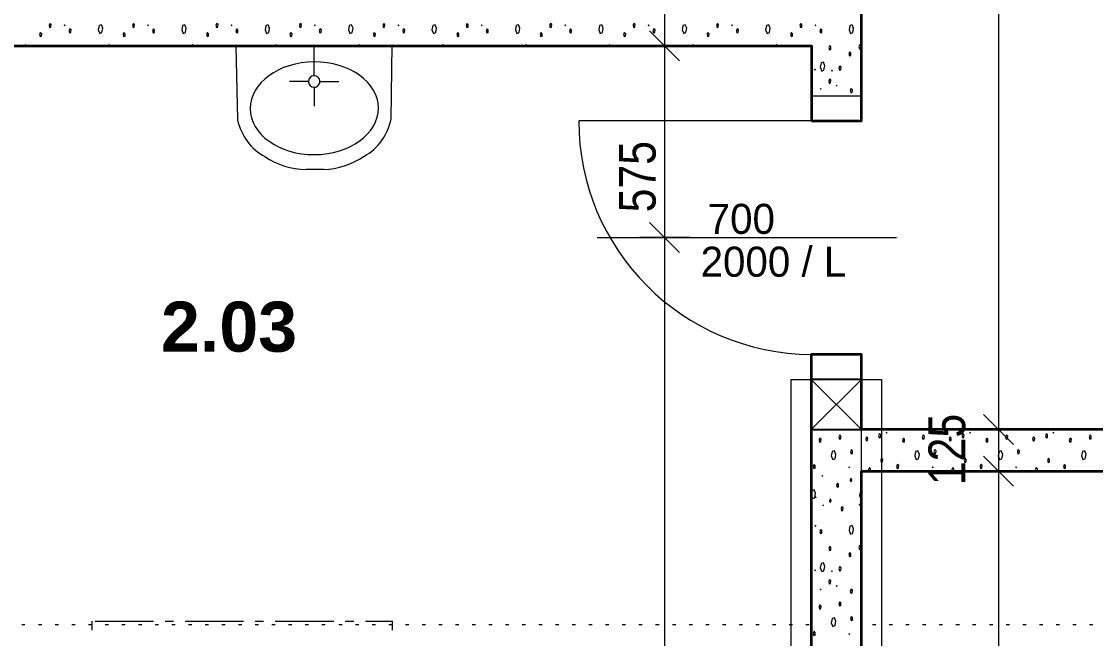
# Model space of a CAD drawing. Header units: millimetres. Extents: x 214.1 to 310.4, y 372.3 to 401.
# Drawn here: x 251.109 to 253.643, y 394.631 to 396.086 of the extents above; entities that cross this region are included whole.
import ezdxf

# ---------------------------------------------------------------- set-up
doc = ezdxf.new("R2010")
doc.units = ezdxf.units.MM
for name, color, linetype in [('PDF1_Dvere', 7, 'Continuous'), ('PDF1_KLESTINY', 7, 'Continuous'), ('PDF1_Konstrukce_nad', 7, 'Continuous'), ('PDF1_Kóty 1$100', 7, 'Continuous'), ('PDF1_Obecne06_TLUSTA', 7, 'Continuous'), ('PDF1_OKNA', 7, 'Continuous'), ('PDF1_Sanita', 7, 'Continuous'), ('PDF1_Sloupky', 7, 'Continuous'), ('PDF1_Text_CISLA_MISTNOSTI', 7, 'Continuous'), ('PDF1_Šrafy', 7, 'Continuous')]:
    doc.layers.add(name, color=color, linetype=linetype)
doc.styles.add('PDF Arial', font='')
doc.styles.add('PDF Arial Bold', font='')
doc.styles.get('PDF Arial').set_extended_font_data('Arial')
doc.styles.get('PDF Arial Bold').set_extended_font_data('Arial', bold=True)

msp = doc.modelspace()

# ---------------------------------------------------------------- linework, layer by layer
at = {"layer": 'PDF1_Dvere', "lineweight": 13}
for points in [[(252.9727, 395.9111), (253.0908, 395.9111)], [(253.0908, 395.8521), (252.4239, 395.8521)], [(252.4677, 395.5765), (252.4677, 395.5765), (253.1736, 395.5765)], [(252.9727, 395.3009), (253.0908, 395.3009)]]:
    msp.add_lwpolyline(points, dxfattribs=at)
msp.add_arc((252.9751, 395.8521), 0.5512, 180, 269.7491, dxfattribs=at)
at = {"layer": 'PDF1_KLESTINY', "lineweight": 13}
for points in [[(252.9255, 393.5297), (252.9255, 395.2418), (252.9727, 395.2418), (252.9727, 393.5297)], [(253.0908, 393.5297), (253.0908, 395.2418), (253.1381, 395.2418), (253.1381, 393.5297)]]:
    msp.add_lwpolyline(points, dxfattribs=at)
at = {"layer": 'PDF1_Konstrukce_nad', "lineweight": 13}
for points in [[(251.1094, 394.6636), (251.1172, 394.6636)], [(251.1487, 394.6636), (251.1566, 394.6636)], [(251.1881, 394.6636), (251.196, 394.6636)], [(251.2275, 394.6636), (251.2353, 394.6636)], [(251.2668, 394.6636), (251.2747, 394.6636)], [(251.3062, 394.6636), (251.3141, 394.6636)], [(251.3456, 394.6636), (251.3534, 394.6636)], [(251.3849, 394.6636), (251.3928, 394.6636)], [(251.4243, 394.6636), (251.4322, 394.6636)], [(251.4637, 394.6636), (251.4716, 394.6636)], [(251.5031, 394.6636), (251.5109, 394.6636)], [(251.5424, 394.6636), (251.5503, 394.6636)], [(251.5818, 394.6636), (251.5897, 394.6636)], [(251.6212, 394.6636), (251.629, 394.6636)], [(251.6605, 394.6636), (251.6684, 394.6636)], [(251.6999, 394.6636), (251.7078, 394.6636)], [(251.7393, 394.6636), (251.7471, 394.6636)], [(251.7786, 394.6636), (251.7865, 394.6636)], [(251.818, 394.6636), (251.8259, 394.6636)], [(251.8574, 394.6636), (251.8653, 394.6636)], [(251.8968, 394.6636), (251.9046, 394.6636)], [(251.9361, 394.6636), (251.944, 394.6636)], [(251.9755, 394.6636), (251.9834, 394.6636)], [(252.0149, 394.6636), (252.0227, 394.6636)], [(252.0542, 394.6636), (252.0621, 394.6636)], [(252.0936, 394.6636), (252.1015, 394.6636)], [(252.133, 394.6636), (252.1408, 394.6636)], [(252.1723, 394.6636), (252.1802, 394.6636)], [(252.2117, 394.6636), (252.2196, 394.6636)], [(252.2511, 394.6636), (252.259, 394.6636)], [(252.2905, 394.6636), (252.2983, 394.6636)], [(252.3298, 394.6636), (252.3377, 394.6636)], [(252.3692, 394.6636), (252.3771, 394.6636)], [(252.4086, 394.6636), (252.4164, 394.6636)], [(252.4479, 394.6636), (252.4558, 394.6636)], [(252.4873, 394.6636), (252.4952, 394.6636)], [(252.5267, 394.6636), (252.5346, 394.6636)], [(252.566, 394.6636), (252.5739, 394.6636)], [(252.6054, 394.6636), (252.6133, 394.6636)], [(252.6448, 394.6636), (252.6527, 394.6636)], [(252.6842, 394.6636), (252.692, 394.6636)], [(252.7235, 394.6636), (252.7314, 394.6636)], [(252.7629, 394.6636), (252.7708, 394.6636)], [(252.8023, 394.6636), (252.8101, 394.6636)], [(252.8416, 394.6636), (252.8495, 394.6636)], [(252.881, 394.6636), (252.8889, 394.6636)], [(252.9204, 394.6636), (252.9283, 394.6636)], [(252.9597, 394.6636), (252.9676, 394.6636)], [(252.9727, 394.6636), (252.9727, 394.6636)], [(253.0908, 394.6636), (253.0908, 394.6636)], [(253.1172, 394.6636), (253.1251, 394.6636)], [(253.1566, 394.6636), (253.1645, 394.6636)], [(253.196, 394.6636), (253.2038, 394.6636)], [(253.2353, 394.6636), (253.2432, 394.6636)], [(253.2747, 394.6636), (253.2826, 394.6636)], [(253.3141, 394.6636), (253.322, 394.6636)], [(253.3534, 394.6636), (253.3613, 394.6636)], [(253.3928, 394.6636), (253.4007, 394.6636)], [(253.4322, 394.6636), (253.4401, 394.6636)], [(253.4716, 394.6636), (253.4794, 394.6636)], [(253.5109, 394.6636), (253.5188, 394.6636)], [(253.5503, 394.6636), (253.5582, 394.6636)], [(253.5897, 394.6636), (253.5975, 394.6636)], [(253.629, 394.6636), (253.6369, 394.6636)]]:
    msp.add_lwpolyline(points, dxfattribs=at)
at = {"layer": 'PDF1_Kóty 1$100', "lineweight": 13}
for points in [[(252.6263, 399.4105), (252.6263, 396.9741), (252.6263, 396.1474), (252.6263, 396.0292), (252.6263, 395.5765), (252.6263, 393.5297), (252.6263, 393.4707)], [(253.4145, 399.3913), (253.4145, 397.8292), (253.4145, 395.1237), (253.4145, 395.0253), (253.4145, 393.5297), (253.4145, 393.4707)], [(252.6617, 395.9938), (252.5909, 396.0647)], [(252.6854, 396.0292), (252.6263, 396.0292), (252.5672, 396.0292)], [(252.6617, 395.541), (252.5909, 395.6119)], [(252.6854, 395.5765), (252.6263, 395.5765), (252.5672, 395.5765)], [(253.4499, 395.0883), (253.3791, 395.1592)], [(253.4736, 395.1237), (253.4145, 395.1237), (253.3555, 395.1237)], [(253.4499, 394.9899), (253.3791, 395.0607)], [(253.4736, 395.0253), (253.4145, 395.0253), (253.3555, 395.0253)]]:
    msp.add_lwpolyline(points, dxfattribs=at)
at = {"layer": 'PDF1_Obecne06_TLUSTA', "lineweight": 35}
for points in [[(252.9729, 395.8521), (253.0908, 395.8521), (253.0908, 396.6592), (252.9729, 396.6592)], [(250.264, 396.0292), (250.264, 396.0292), (252.9729, 396.0292), (252.9729, 395.8521)], [(253.0908, 395.1237), (253.0908, 395.3009), (252.9727, 395.3009), (252.9727, 393.5297), (250.3943, 393.5297), (250.3943, 393.6477), (250.264, 393.6477)], [(253.0908, 395.0253), (253.8101, 395.0253), (253.8101, 395.1237), (253.0908, 395.1237)], [(254.7352, 393.5297), (253.0908, 393.5297), (253.0908, 395.0253)]]:
    msp.add_lwpolyline(points, dxfattribs=at)
at = {"layer": 'PDF1_OKNA', "lineweight": 13}
for points in [[(251.2757, 394.6501), (251.2757, 394.6715), (251.2757, 394.6715)], [(251.2757, 394.6715), (251.2757, 394.6715)], [(251.2826, 394.6715), (251.4204, 394.6715)], [(251.4479, 394.6715), (251.4676, 394.6715)], [(251.4952, 394.6715), (251.633, 394.6715)], [(251.6605, 394.6715), (251.6802, 394.6715)], [(251.7078, 394.6715), (251.8456, 394.6715)], [(251.8731, 394.6715), (251.8928, 394.6715)], [(251.9204, 394.6715), (251.9843, 394.6715)], [(251.9843, 394.6501), (251.9843, 394.6715), (251.9843, 394.6715)], [(251.9843, 394.6715), (251.9843, 394.6715)]]:
    msp.add_lwpolyline(points, dxfattribs=at)
at = {"layer": 'PDF1_Sanita', "lineweight": 13}
for points in [[(251.9815, 395.8565), (251.9833, 396.0302), (251.615, 396.0283)], [(251.615, 396.0283), (251.6186, 395.8547)], [(251.7995, 395.9584), (251.7992, 396.0292)], [(251.7861, 395.9448), (251.7414, 395.9445)], [(251.8131, 395.9449), (251.8578, 395.9451)], [(251.7997, 395.9313), (251.7999, 395.8866)], [(251.8213, 395.7372), (251.78, 395.737)]]:
    msp.add_lwpolyline(points, dxfattribs=at)
msp.add_lwpolyline([(251.7861, 395.9448, 0.414212), (251.7997, 395.9313, 0.414236), (251.8131, 395.9449, 0.414217), (251.7995, 395.9584, 0.414194)], format="xyb", close=True, dxfattribs=at)
for points in [[(251.7994, 395.9911), (251.7158, 395.9906), (251.6483, 395.9413), (251.6486, 395.8809)], [(251.9512, 395.8824), (251.9509, 395.9428), (251.8829, 395.9915), (251.7994, 395.9911)], [(251.6486, 395.8809), (251.6489, 395.8204), (251.7169, 395.7717), (251.8005, 395.7722)], [(251.8005, 395.7722), (251.884, 395.7726), (251.9515, 395.8219), (251.9512, 395.8824)], [(251.9178, 395.7688), (251.9497, 395.7861), (251.973, 395.8182), (251.9815, 395.8565)], [(251.6186, 395.8547), (251.6275, 395.8165), (251.6511, 395.7846), (251.6832, 395.7676)], [(251.6832, 395.7676), (251.7126, 395.7484), (251.746, 395.7379), (251.78, 395.737)], [(251.8213, 395.7372), (251.8553, 395.7384), (251.8885, 395.7493), (251.9178, 395.7688)]]:
    msp.add_open_spline(points, degree=3, dxfattribs=at)
at = {"layer": 'PDF1_Sloupky', "lineweight": 13}
for points in [[(253.0908, 395.2418), (252.9727, 395.1237)], [(253.0908, 395.1237), (252.9727, 395.2418)]]:
    msp.add_lwpolyline(points, dxfattribs=at)
at = {"layer": 'PDF1_Sloupky', "lineweight": 25}
msp.add_lwpolyline([(252.9727, 395.1237), (253.0908, 395.1237), (253.0908, 395.2418), (252.9727, 395.2418)], close=True, dxfattribs=at)
at = {"layer": 'PDF1_Šrafy', "lineweight": 13}
for points in [[(251.1567, 396.0574), (251.154, 396.0606), (251.1518, 396.0562), (251.1532, 396.0507), (251.1563, 396.0515)], [(251.2975, 396.0787), (251.292, 396.0771), (251.29, 396.0669)], [(251.29, 396.0669), (251.2935, 396.0582), (251.2989, 396.0602), (251.3008, 396.0704), (251.2975, 396.0787)], [(251.8138, 396.0692), (251.8117, 396.0649), (251.813, 396.0594), (251.8162, 396.0602), (251.8166, 396.0665), (251.8138, 396.0692)], [(252.3601, 396.0791), (252.3573, 396.0818), (252.3552, 396.0775), (252.3565, 396.072), (252.3595, 396.0728)], [(252.3595, 396.0728), (252.3601, 396.0791)], [(251.1563, 396.0515), (251.1567, 396.0574)], [(251.1213, 396.0292), (251.1187, 396.0318), (251.1174, 396.0292)], [(251.2449, 396.0292), (251.2447, 396.0295), (251.2446, 396.0292)], [(251.3182, 396.0292), (251.3156, 396.0318), (251.3143, 396.0292)], [(251.4418, 396.0292), (251.4416, 396.0295), (251.4415, 396.0292)], [(251.515, 396.0292), (251.5124, 396.0318), (251.5112, 396.0292)], [(251.6386, 396.0292), (251.6384, 396.0295), (251.6383, 396.0292)], [(251.7119, 396.0292), (251.7093, 396.0318), (251.708, 396.0292)], [(251.8353, 396.0294), (251.8353, 396.0295), (251.8353, 396.0294)], [(251.9082, 396.0298), (251.9061, 396.0318), (251.9051, 396.0298)], [(252.0323, 396.0292), (252.0321, 396.0295), (252.032, 396.0292)], [(252.1056, 396.0292), (252.103, 396.0318), (252.1017, 396.0292)], [(252.2292, 396.0292), (252.229, 396.0295), (252.2289, 396.0292)], [(252.3024, 396.0292), (252.2998, 396.0318), (252.2986, 396.0292)], [(252.426, 396.0292), (252.4258, 396.0295), (252.4257, 396.0292)], [(252.4993, 396.0292), (252.4967, 396.0318), (252.4954, 396.0292)], [(252.6229, 396.0292), (252.6227, 396.0295), (252.6226, 396.0292)], [(252.6961, 396.0292), (252.6935, 396.0318), (252.6923, 396.0292)], [(252.8197, 396.0292), (252.8195, 396.0295), (252.8194, 396.0292)], [(252.893, 396.0292), (252.8904, 396.0318), (252.8891, 396.0292)], [(253.043, 395.9787), (253.0402, 395.9814), (253.038, 395.9771), (253.0394, 395.9716)], [(253.0394, 395.9716), (253.0426, 395.9724), (253.043, 395.9787)], [(253.1061, 395.1035), (253.1034, 395.1066), (253.101, 395.1023), (253.1024, 395.0968), (253.1056, 395.0976)], [(253.1056, 395.0976), (253.1061, 395.1035)], [(253.0272, 395.0732), (253.0219, 395.0716), (253.0199, 395.0614)], [(253.0199, 395.0614), (253.0233, 395.0527), (253.0288, 395.0547), (253.0307, 395.0649), (253.0272, 395.0732)], [(253.1121, 395.0253), (253.1124, 395.031), (253.1097, 395.0338), (253.1075, 395.0295), (253.1086, 395.0253)], [(253.1762, 395.0413), (253.1741, 395.0369), (253.1754, 395.0314), (253.1786, 395.0322), (253.179, 395.0385)], [(253.179, 395.0385), (253.1762, 395.0413)], [(253.3089, 395.0253), (253.3093, 395.031), (253.3065, 395.0338), (253.3044, 395.0295), (253.3054, 395.0253)], [(253.5061, 395.031), (253.5034, 395.0338), (253.5012, 395.0295)], [(253.5012, 395.0295), (253.5023, 395.0253)], [(253.5058, 395.0253), (253.5061, 395.031)], [(252.9727, 394.9677), (252.9756, 394.9606), (252.9809, 394.9625), (252.9829, 394.9728), (252.9796, 394.981), (252.9741, 394.9795), (252.9727, 394.9724)], [(253.0908, 394.9785), (253.0886, 394.9779), (253.0867, 394.9677), (253.0902, 394.959), (253.0908, 394.9592)]]:
    msp.add_lwpolyline(points, dxfattribs=at)
for points in [[(251.179, 396.0791), (251.1762, 396.0818), (251.1741, 396.0775), (251.1754, 396.072), (251.1784, 396.0728), (251.179, 396.0791)], [(251.226, 396.0665), (251.2233, 396.0692), (251.2211, 396.0649), (251.2225, 396.0594), (251.2256, 396.0602), (251.226, 396.0665)], [(251.3536, 396.0574), (251.3508, 396.0606), (251.3487, 396.0562), (251.35, 396.0507), (251.3532, 396.0515), (251.3536, 396.0574)], [(251.3758, 396.0791), (251.3731, 396.0818), (251.3709, 396.0775), (251.3723, 396.072), (251.3752, 396.0728), (251.3758, 396.0791)], [(251.4229, 396.0665), (251.4201, 396.0692), (251.418, 396.0649), (251.4193, 396.0594), (251.4225, 396.0602), (251.4229, 396.0665)], [(251.4943, 396.0787), (251.4888, 396.0771), (251.4869, 396.0669), (251.4904, 396.0582), (251.4957, 396.0602), (251.4977, 396.0704), (251.4943, 396.0787)], [(251.5504, 396.0574), (251.5477, 396.0606), (251.5455, 396.0562), (251.5469, 396.0507), (251.55, 396.0515), (251.5504, 396.0574)], [(251.5727, 396.0791), (251.5699, 396.0818), (251.5678, 396.0775), (251.5691, 396.072), (251.5721, 396.0728), (251.5727, 396.0791)], [(251.6197, 396.0665), (251.617, 396.0692), (251.6148, 396.0649), (251.6162, 396.0594), (251.6193, 396.0602), (251.6197, 396.0665)], [(251.6912, 396.0787), (251.6857, 396.0771), (251.6837, 396.0669), (251.6872, 396.0582), (251.6926, 396.0602), (251.6945, 396.0704), (251.6912, 396.0787)], [(251.7473, 396.0574), (251.7445, 396.0606), (251.7424, 396.0562), (251.7437, 396.0507), (251.7469, 396.0515), (251.7473, 396.0574)], [(251.7695, 396.0791), (251.7668, 396.0818), (251.7646, 396.0775), (251.766, 396.072), (251.7689, 396.0728), (251.7695, 396.0791)], [(251.888, 396.0787), (251.8825, 396.0771), (251.8806, 396.0669), (251.8841, 396.0582), (251.8894, 396.0602), (251.8914, 396.0704), (251.888, 396.0787)], [(251.9441, 396.0574), (251.9414, 396.0606), (251.9392, 396.0562), (251.9406, 396.0507), (251.9437, 396.0515), (251.9441, 396.0574)], [(251.9664, 396.0791), (251.9636, 396.0818), (251.9615, 396.0775), (251.9628, 396.072), (251.9658, 396.0728), (251.9664, 396.0791)], [(252.0134, 396.0665), (252.0107, 396.0692), (252.0085, 396.0649), (252.0099, 396.0594), (252.013, 396.0602), (252.0134, 396.0665)], [(252.0849, 396.0787), (252.0794, 396.0771), (252.0774, 396.0669), (252.0809, 396.0582), (252.0863, 396.0602), (252.0882, 396.0704), (252.0849, 396.0787)], [(252.141, 396.0574), (252.1382, 396.0606), (252.1361, 396.0562), (252.1374, 396.0507), (252.1406, 396.0515), (252.141, 396.0574)], [(252.1632, 396.0791), (252.1605, 396.0818), (252.1583, 396.0775), (252.1597, 396.072), (252.1626, 396.0728), (252.1632, 396.0791)], [(252.2103, 396.0665), (252.2075, 396.0692), (252.2054, 396.0649), (252.2067, 396.0594), (252.2099, 396.0602), (252.2103, 396.0665)], [(252.2817, 396.0787), (252.2762, 396.0771), (252.2743, 396.0669), (252.2778, 396.0582), (252.2831, 396.0602), (252.2851, 396.0704), (252.2817, 396.0787)], [(252.3378, 396.0574), (252.3351, 396.0606), (252.3329, 396.0562), (252.3343, 396.0507), (252.3374, 396.0515), (252.3378, 396.0574)], [(252.4071, 396.0665), (252.4044, 396.0692), (252.4022, 396.0649), (252.4036, 396.0594), (252.4067, 396.0602), (252.4071, 396.0665)], [(252.4786, 396.0787), (252.4731, 396.0771), (252.4711, 396.0669), (252.4746, 396.0582), (252.48, 396.0602), (252.4819, 396.0704), (252.4786, 396.0787)], [(252.5347, 396.0574), (252.5319, 396.0606), (252.5298, 396.0562), (252.5311, 396.0507), (252.5343, 396.0515), (252.5347, 396.0574)], [(252.5569, 396.0791), (252.5542, 396.0818), (252.552, 396.0775), (252.5534, 396.072), (252.5563, 396.0728), (252.5569, 396.0791)], [(252.604, 396.0665), (252.6012, 396.0692), (252.5991, 396.0649), (252.6004, 396.0594), (252.6036, 396.0602), (252.604, 396.0665)], [(252.6754, 396.0787), (252.6699, 396.0771), (252.668, 396.0669), (252.6715, 396.0582), (252.6768, 396.0602), (252.6788, 396.0704), (252.6754, 396.0787)], [(252.7315, 396.0574), (252.7288, 396.0606), (252.7266, 396.0562), (252.728, 396.0507), (252.7311, 396.0515), (252.7315, 396.0574)], [(252.7538, 396.0791), (252.751, 396.0818), (252.7489, 396.0775), (252.7502, 396.072), (252.7532, 396.0728), (252.7538, 396.0791)], [(252.8008, 396.0665), (252.7981, 396.0692), (252.7959, 396.0649), (252.7973, 396.0594), (252.8004, 396.0602), (252.8008, 396.0665)], [(252.8723, 396.0787), (252.8668, 396.0771), (252.8648, 396.0669), (252.8683, 396.0582), (252.8737, 396.0602), (252.8756, 396.0704)], [(252.9284, 396.0574), (252.9256, 396.0606), (252.9235, 396.0562), (252.9248, 396.0507), (252.928, 396.0515), (252.9284, 396.0574)], [(252.9506, 396.0791), (252.9479, 396.0818), (252.9457, 396.0775), (252.9471, 396.072), (252.95, 396.0728), (252.9506, 396.0791)], [(252.9977, 396.0665), (252.9949, 396.0692), (252.9928, 396.0649), (252.9941, 396.0594), (252.9973, 396.0602), (252.9977, 396.0665)], [(253.0691, 396.0787), (253.0636, 396.0771), (253.0617, 396.0669), (253.0652, 396.0582), (253.0705, 396.0602), (253.0725, 396.0704), (253.0691, 396.0787)], [(253.0191, 396.0267), (253.0164, 396.0295), (253.0142, 396.0251), (253.0156, 396.0196), (253.0187, 396.0204), (253.0191, 396.0267)], [(253.0662, 396.0117), (253.0634, 396.0149), (253.0613, 396.0106), (253.0626, 396.0051), (253.0658, 396.0058), (253.0662, 396.0117)], [(253.09, 396.0291), (253.0872, 396.0318), (253.0851, 396.0275), (253.0865, 396.022), (253.0896, 396.0228), (253.09, 396.0291)], [(253.0012, 395.9901), (252.9957, 395.9885), (252.9937, 395.9783), (252.9973, 395.9696), (253.0026, 395.9716), (253.0046, 395.9818), (253.0012, 395.9901)], [(253.0187, 395.9476), (253.016, 395.9503), (253.0138, 395.946), (253.0152, 395.9405), (253.0181, 395.9413), (253.0187, 395.9476)], [(253.0695, 395.9255), (253.0668, 395.9283), (253.0646, 395.924), (253.066, 395.9184), (253.0689, 395.9192), (253.0695, 395.9255)], [(252.9959, 395.1007), (252.9931, 395.1035), (252.991, 395.0991), (252.9924, 395.0936), (252.9953, 395.0948), (252.9959, 395.1007)], [(253.0426, 395.1082), (253.0398, 395.111), (253.0376, 395.1066), (253.039, 395.1011), (253.0422, 395.1019), (253.0426, 395.1082)], [(253.1365, 395.1114), (253.1337, 395.1141), (253.1315, 395.1098), (253.1329, 395.1043), (253.1361, 395.1051), (253.1365, 395.1114)], [(253.1928, 395.1007), (253.19, 395.1035), (253.1878, 395.0991), (253.1892, 395.0936), (253.1922, 395.0948), (253.1928, 395.1007)], [(253.2394, 395.1082), (253.2367, 395.111), (253.2345, 395.1066), (253.2359, 395.1011), (253.239, 395.1019), (253.2394, 395.1082)], [(253.303, 395.1035), (253.3002, 395.1066), (253.2979, 395.1023), (253.2993, 395.0968), (253.3024, 395.0976), (253.303, 395.1035)], [(253.3333, 395.1114), (253.3306, 395.1141), (253.3284, 395.1098), (253.3298, 395.1043), (253.3329, 395.1051), (253.3333, 395.1114)], [(253.3896, 395.1007), (253.3869, 395.1035), (253.3847, 395.0991), (253.3861, 395.0936), (253.389, 395.0948), (253.3896, 395.1007)], [(253.4363, 395.1082), (253.4335, 395.111), (253.4313, 395.1066), (253.4327, 395.1011), (253.4359, 395.1019), (253.4363, 395.1082)], [(253.4998, 395.1035), (253.4971, 395.1066), (253.4947, 395.1023), (253.4961, 395.0968), (253.4993, 395.0976), (253.4998, 395.1035)], [(253.5302, 395.1114), (253.5274, 395.1141), (253.5252, 395.1098), (253.5266, 395.1043), (253.5298, 395.1051), (253.5302, 395.1114)], [(253.5865, 395.1007), (253.5837, 395.1035), (253.5815, 395.0991), (253.5829, 395.0936), (253.5859, 395.0948), (253.5865, 395.1007)], [(253.6331, 395.1082), (253.6304, 395.111), (253.6282, 395.1066), (253.6296, 395.1011), (253.6327, 395.1019), (253.6331, 395.1082)], [(253.0701, 395.0736), (253.0674, 395.0763), (253.0652, 395.072), (253.0666, 395.0665), (253.0697, 395.0673), (253.0701, 395.0736)], [(253.2241, 395.0732), (253.2187, 395.0716), (253.2168, 395.0614), (253.2201, 395.0527), (253.2256, 395.0547), (253.2276, 395.0649), (253.2241, 395.0732)], [(253.267, 395.0736), (253.2642, 395.0763), (253.262, 395.072), (253.2634, 395.0665), (253.2666, 395.0673), (253.267, 395.0736)], [(253.4209, 395.0732), (253.4156, 395.0716), (253.4136, 395.0614), (253.417, 395.0527), (253.4225, 395.0547), (253.4244, 395.0649), (253.4209, 395.0732)], [(253.4638, 395.0736), (253.4611, 395.0763), (253.4589, 395.072), (253.4603, 395.0665), (253.4634, 395.0673), (253.4638, 395.0736)], [(253.6178, 395.0732), (253.6124, 395.0716), (253.6105, 395.0614), (253.6138, 395.0527), (253.6193, 395.0547), (253.6213, 395.0649), (253.6178, 395.0732)], [(253.1414, 395.0531), (253.1386, 395.0558), (253.1365, 395.0515), (253.1378, 395.046), (253.141, 395.0472), (253.1414, 395.0531)], [(253.3382, 395.0531), (253.3355, 395.0558), (253.3333, 395.0515), (253.3347, 395.046), (253.3378, 395.0472), (253.3382, 395.0531)], [(253.5351, 395.0531), (253.5323, 395.0558), (253.5302, 395.0515), (253.5315, 395.046), (253.5347, 395.0472), (253.5351, 395.0531)], [(252.9821, 395.0385), (252.9794, 395.0413), (252.9772, 395.0369), (252.9786, 395.0314), (252.9817, 395.0322), (252.9821, 395.0385)], [(253.3758, 395.0385), (253.3731, 395.0413), (253.3709, 395.0369), (253.3723, 395.0314), (253.3754, 395.0322), (253.3758, 395.0385)], [(253.5727, 395.0385), (253.5699, 395.0413), (253.5678, 395.0369), (253.5691, 395.0314), (253.5723, 395.0322), (253.5727, 395.0385)], [(253.0372, 394.9944), (253.0345, 394.9972), (253.0323, 394.9928), (253.0337, 394.9873), (253.0369, 394.9881), (253.0372, 394.9944)], [(253.0642, 395.0035), (253.0656, 395.0007), (253.0676, 395.0015), (253.0682, 395.0051), (253.0668, 395.0082), (253.0648, 395.0074), (253.0642, 395.0035)], [(253.0158, 394.9547), (253.0172, 394.9519), (253.0191, 394.9527), (253.0197, 394.9562), (253.0183, 394.9594), (253.0164, 394.9586), (253.0158, 394.9547)], [(253.0477, 394.9389), (253.0449, 394.9417), (253.0428, 394.9373), (253.0441, 394.9318), (253.0473, 394.9326), (253.0477, 394.9389)], [(253.0691, 394.8976), (253.0636, 394.896), (253.0617, 394.8858), (253.0652, 394.8771), (253.0705, 394.8791), (253.0725, 394.8893), (253.0691, 394.8976)], [(252.9977, 394.8854), (252.9949, 394.8881), (252.9928, 394.8838), (252.9941, 394.8783), (252.9973, 394.8791), (252.9977, 394.8854)], [(253.0191, 394.8456), (253.0164, 394.8484), (253.0142, 394.844), (253.0156, 394.8385), (253.0187, 394.8393), (253.0191, 394.8456)], [(253.09, 394.848), (253.0872, 394.8507), (253.0851, 394.8464), (253.0865, 394.8409), (253.0896, 394.8417), (253.09, 394.848)], [(253.0662, 394.8306), (253.0634, 394.8338), (253.0613, 394.8295), (253.0626, 394.824), (253.0658, 394.8247), (253.0662, 394.8306)], [(253.0012, 394.809), (252.9957, 394.8074), (252.9937, 394.7972), (252.9973, 394.7885), (253.0026, 394.7905), (253.0046, 394.8007), (253.0012, 394.809)], [(253.043, 394.7976), (253.0402, 394.8003), (253.038, 394.796), (253.0394, 394.7905), (253.0426, 394.7913), (253.043, 394.7976)], [(253.0187, 394.7665), (253.016, 394.7692), (253.0138, 394.7649), (253.0152, 394.7594), (253.0182, 394.7602), (253.0187, 394.7665)], [(253.0695, 394.7444), (253.0668, 394.7472), (253.0646, 394.7428), (253.066, 394.7373), (253.0689, 394.7381), (253.0695, 394.7444)], [(253.0426, 394.7145), (253.0398, 394.7173), (253.0376, 394.7129), (253.039, 394.7074), (253.0422, 394.7082), (253.0426, 394.7145)], [(252.9959, 394.707), (252.9931, 394.7098), (252.991, 394.7054), (252.9924, 394.6999), (252.9953, 394.7011), (252.9959, 394.707)], [(253.0272, 394.6795), (253.0219, 394.6779), (253.0199, 394.6677), (253.0233, 394.659), (253.0288, 394.661), (253.0307, 394.6712), (253.0272, 394.6795)], [(253.0701, 394.6799), (253.0674, 394.6826), (253.0652, 394.6783), (253.0666, 394.6728), (253.0697, 394.6736), (253.0701, 394.6799)], [(252.9821, 394.6448), (252.9794, 394.6476), (252.9772, 394.6432), (252.9786, 394.6377), (252.9817, 394.6385), (252.9821, 394.6448)]]:
    msp.add_lwpolyline(points, close=True, dxfattribs=at)
at = {"layer": 'PDF1_Šrafy', "transparency": 33554559}
for points in [[(251.2083, 396.0775), (251.2109, 396.0801), (251.2109, 396.0749), (251.2134, 396.0775)], [(251.4052, 396.0775), (251.4077, 396.0801), (251.4077, 396.0749), (251.4103, 396.0775)], [(251.602, 396.0775), (251.6046, 396.0801), (251.6046, 396.0749), (251.6071, 396.0775)], [(251.7989, 396.0775), (251.8014, 396.0801), (251.8014, 396.0749), (251.804, 396.0775)], [(251.9957, 396.0775), (251.9983, 396.0801), (251.9983, 396.0749), (252.0008, 396.0775)], [(252.1926, 396.0775), (252.1951, 396.0801), (252.1951, 396.0749), (252.1977, 396.0775)], [(252.3894, 396.0775), (252.392, 396.0801), (252.392, 396.0749), (252.3945, 396.0775)], [(252.5863, 396.0775), (252.5888, 396.0801), (252.5888, 396.0749), (252.5914, 396.0775)], [(252.7831, 396.0775), (252.7857, 396.0801), (252.7857, 396.0749), (252.7882, 396.0775)], [(252.98, 396.0775), (252.9825, 396.0801), (252.9825, 396.0749), (252.9851, 396.0775)], [(252.979, 395.9728), (252.9815, 395.9753), (252.9815, 395.9702), (252.9841, 395.9728)], [(253.0187, 395.9704), (253.0213, 395.973), (253.0213, 395.9678), (253.0239, 395.9704)], [(253.03, 395.9354), (253.0325, 395.9379), (253.0325, 395.9328), (253.0351, 395.9354)], [(252.9922, 395.9275), (252.9947, 395.9301), (252.9947, 395.9249), (252.9973, 395.9275)], [(253.1479, 395.1161), (253.1504, 395.1186), (253.1504, 395.1135), (253.153, 395.1161)], [(253.3447, 395.1161), (253.3473, 395.1186), (253.3473, 395.1135), (253.3498, 395.1161)], [(253.5416, 395.1161), (253.5441, 395.1186), (253.5441, 395.1135), (253.5467, 395.1161)], [(253.0597, 395.0346), (253.0622, 395.0371), (253.0622, 395.032), (253.0648, 395.0346)], [(253.2565, 395.0346), (253.2591, 395.0371), (253.2591, 395.032), (253.2617, 395.0346)], [(253.4534, 395.0346), (253.4559, 395.0371), (253.4559, 395.032), (253.4585, 395.0346)], [(252.9961, 395.0145), (252.9987, 395.0171), (252.9987, 395.0119), (253.0012, 395.0145)], [(252.9806, 394.9637), (252.9831, 394.9663), (252.9831, 394.9612), (252.9857, 394.9637)], [(252.9981, 394.9448), (253.0006, 394.9474), (253.0006, 394.9423), (253.0032, 394.9448)], [(253.0841, 394.9464), (253.0867, 394.949), (253.0867, 394.9438), (253.0892, 394.9464)], [(252.98, 394.8964), (252.9825, 394.899), (252.9825, 394.8938), (252.9851, 394.8964)], [(252.979, 394.7917), (252.9815, 394.7942), (252.9815, 394.7891), (252.9841, 394.7917)], [(253.0187, 394.7893), (253.0213, 394.7919), (253.0213, 394.7867), (253.0239, 394.7893)], [(252.9922, 394.7464), (252.9947, 394.749), (252.9947, 394.7438), (252.9973, 394.7464)], [(253.03, 394.7543), (253.0325, 394.7568), (253.0325, 394.7517), (253.0351, 394.7543)], [(253.0597, 394.6409), (253.0622, 394.6434), (253.0622, 394.6383), (253.0648, 394.6409)]]:
    msp.add_solid(points, dxfattribs=at)

# ---------------------------------------------------------------- texts
at = {"layer": 'PDF1_Dvere', "char_height": 0.070878, "attachment_point": 7, "rotation": 359.9917, "style": 'PDF Arial'}
for s, insert in [('\\W0.960383;700', (252.7282, 395.5843)), ('\\W0.960383;2000 / L', (252.7115, 395.4832))]:
    msp.add_mtext(s, dxfattribs=dict(at, insert=insert))
at = {"layer": 'PDF1_Kóty 1$100', "char_height": 0.086629, "attachment_point": 7, "rotation": 90, "style": 'PDF Arial'}
for s, insert in [('\\W0.833334;575', (252.6066, 395.6361)), ('\\W0.833334;125', (253.337, 394.9924))]:
    msp.add_mtext(s, dxfattribs=dict(at, insert=insert))
at = {"layer": 'PDF1_Text_CISLA_MISTNOSTI', "insert": (251.4381, 395.3054), "char_height": 0.11813, "attachment_point": 7, "style": 'PDF Arial Bold'}
msp.add_mtext('2.03', dxfattribs=at)

doc.saveas('drawing.dxf')
